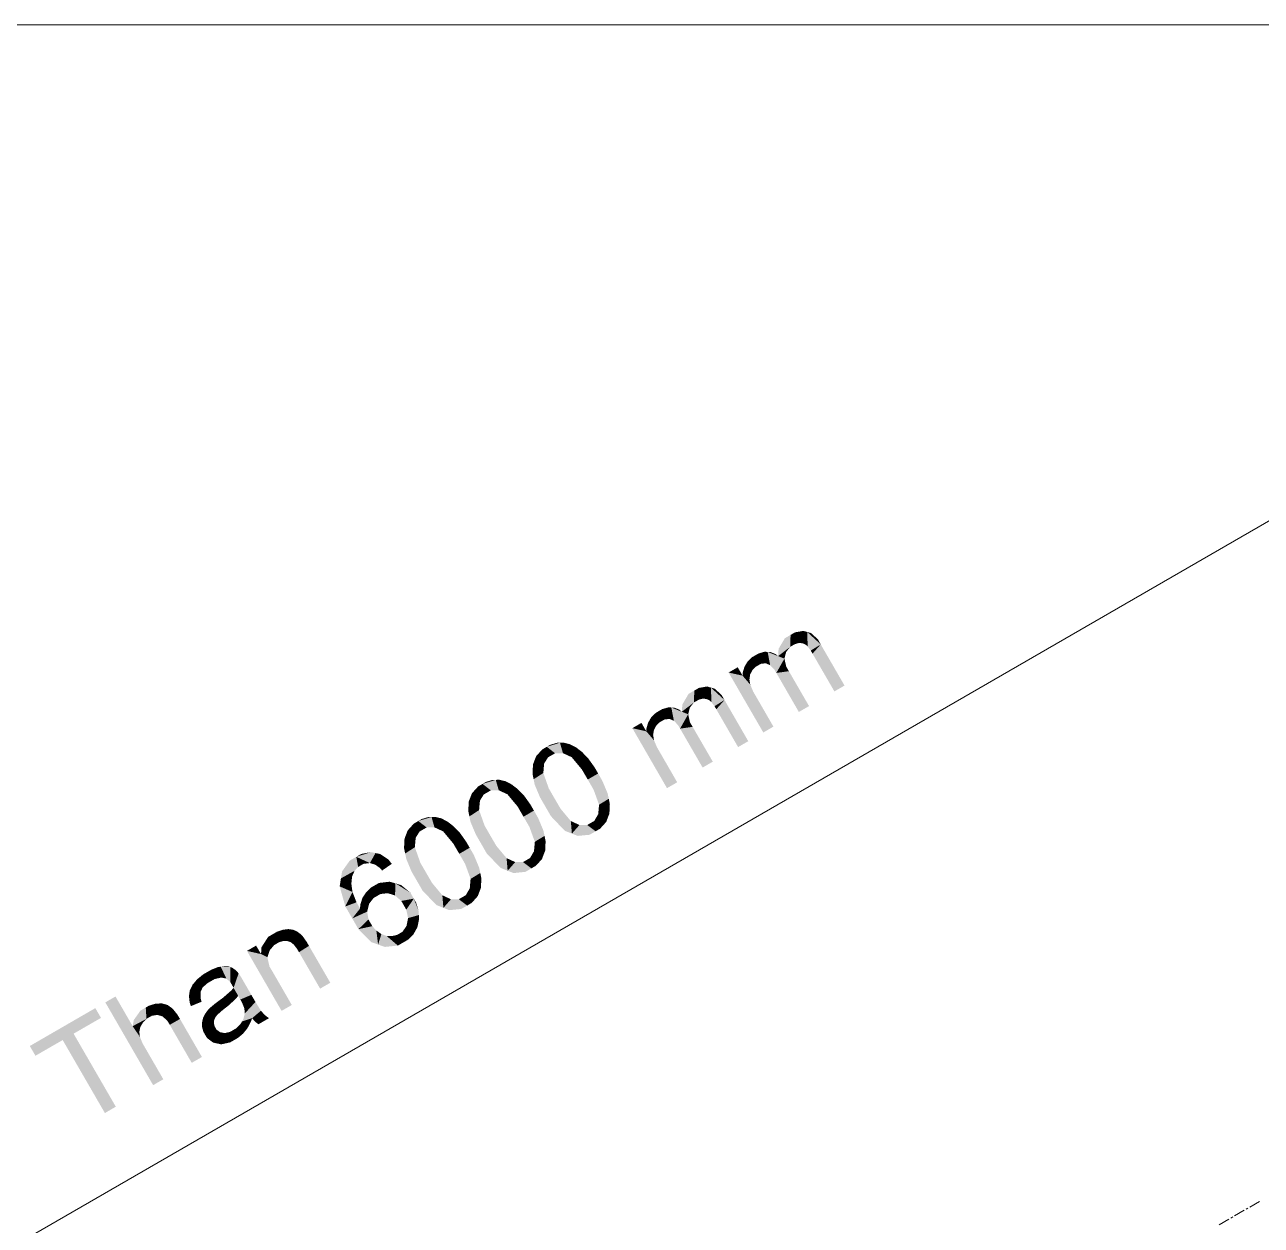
# Model space of a CAD drawing. Header units: millimetres. Extents: x 2 to 579, y 1 to 405.
# Drawn here: x 233.03 to 250.49, y 137.72 to 154.68 of the extents above; entities that cross this region are included whole.
import ezdxf

# ---------------------------------------------------------------- set-up
doc = ezdxf.new("R2010")
doc.units = ezdxf.units.MM
doc.linetypes.add('XKITLINE00', pattern=[0])
doc.layers.add('LinkedObject', color=7, linetype='Continuous', lineweight=0)

# ---------------------------------------------------------------- blocks, each defined once
blk = doc.blocks.new('*A4')
at = {"layer": 'LinkedObject'}
for points in [[(243.843, 146.06), (243.667, 145.761), (243.762, 146.013)], [(243.838, 145.891), (243.667, 145.761), (243.843, 146.06)], [(243.762, 146.013), (243.667, 145.761), (243.674, 145.864)], [(243.838, 145.891), (243.843, 146.06), (243.882, 145.917)], [(243.906, 146.096), (243.957, 145.945), (243.843, 146.06)], [(243.843, 146.06), (243.957, 145.945), (243.907, 145.931)], [(243.882, 145.917), (243.843, 146.06), (243.907, 145.931)], [(244.077, 146.102), (243.906, 146.096), (244.023, 146.117)], [(244.007, 145.943), (243.906, 146.096), (244.077, 146.102)], [(243.957, 145.945), (243.906, 146.096), (243.982, 145.944)], [(243.982, 145.944), (243.906, 146.096), (244.007, 145.943)], [(244.077, 146.102), (244.05, 145.927), (244.007, 145.943)], [(244.05, 145.927), (244.077, 146.102), (244.067, 145.912)], [(244.067, 145.912), (244.077, 146.102), (244.085, 145.897)], [(244.228, 145.999), (244.077, 146.102), (244.131, 146.087)], [(244.269, 145.926), (244.077, 146.102), (244.228, 145.999)], [(244.128, 145.839), (244.077, 146.102), (244.269, 145.926)], [(244.085, 145.897), (244.077, 146.102), (244.128, 145.839)], [(243.389, 145.797), (243.493, 145.66), (243.342, 145.77)], [(243.477, 145.823), (243.493, 145.66), (243.389, 145.797)], [(243.519, 145.82), (243.493, 145.66), (243.477, 145.823)], [(243.519, 145.82), (243.524, 145.646), (243.493, 145.66)], [(243.524, 145.646), (243.519, 145.82), (243.555, 145.632)], [(243.634, 145.788), (243.519, 145.82), (243.56, 145.818)], [(243.667, 145.761), (243.519, 145.82), (243.634, 145.788)], [(243.614, 145.571), (243.519, 145.82), (243.667, 145.761)], [(243.555, 145.632), (243.519, 145.82), (243.614, 145.571)], [(243.781, 145.819), (243.667, 145.761), (243.838, 145.891)], [(243.768, 145.772), (243.667, 145.761), (243.781, 145.819)], [(244.269, 145.926), (244.153, 145.796), (244.128, 145.839)], [(244.153, 145.796), (244.269, 145.926), (244.462, 145.262)], [(244.462, 145.262), (244.269, 145.926), (244.605, 145.345)], [(243.213, 145.646), (243.167, 145.527), (243.191, 145.608)], [(243.305, 145.562), (243.167, 145.527), (243.213, 145.646)], [(243.236, 145.684), (243.352, 145.61), (243.213, 145.646)], [(243.213, 145.646), (243.352, 145.61), (243.305, 145.562)], [(243.3, 145.746), (243.352, 145.61), (243.236, 145.684)], [(243.422, 145.651), (243.3, 145.746), (243.342, 145.77)], [(243.352, 145.61), (243.3, 145.746), (243.382, 145.628)], [(243.382, 145.628), (243.3, 145.746), (243.422, 145.651)], [(243.342, 145.77), (243.493, 145.66), (243.422, 145.651)], [(243.614, 145.571), (243.667, 145.761), (243.642, 145.523)], [(243.756, 145.725), (243.642, 145.523), (243.667, 145.761)], [(243.782, 145.613), (243.642, 145.523), (243.756, 145.725)], [(243.667, 145.761), (243.768, 145.772), (243.756, 145.725)], [(243.165, 145.485), (242.968, 145.529), (243.097, 145.603)], [(242.968, 145.529), (243.165, 145.485), (243.458, 144.682)], [(243.272, 145.501), (243.165, 145.485), (243.167, 145.527)], [(243.262, 145.432), (243.165, 145.485), (243.272, 145.501)], [(243.314, 145.262), (243.601, 144.765), (243.165, 145.485)], [(243.314, 145.262), (243.165, 145.485), (243.274, 145.358)], [(243.274, 145.358), (243.165, 145.485), (243.268, 145.395)], [(243.268, 145.395), (243.165, 145.485), (243.262, 145.432)], [(243.458, 144.682), (243.165, 145.485), (243.601, 144.765)], [(243.288, 145.531), (243.167, 145.527), (243.305, 145.562)], [(243.272, 145.501), (243.167, 145.527), (243.288, 145.531)], [(243.819, 145.548), (243.642, 145.523), (243.782, 145.613)], [(243.642, 145.523), (243.819, 145.548), (243.96, 144.972)], [(243.96, 144.972), (243.819, 145.548), (244.104, 145.055)], [(242.484, 145.274), (242.307, 144.975), (242.403, 145.228)], [(242.478, 145.106), (242.307, 144.975), (242.484, 145.274)], [(242.478, 145.106), (242.484, 145.274), (242.523, 145.131)], [(242.547, 145.311), (242.597, 145.159), (242.484, 145.274)], [(242.484, 145.274), (242.597, 145.159), (242.548, 145.146)], [(242.523, 145.131), (242.484, 145.274), (242.548, 145.146)], [(242.718, 145.316), (242.547, 145.311), (242.664, 145.332)], [(242.647, 145.157), (242.547, 145.311), (242.718, 145.316)], [(242.597, 145.159), (242.547, 145.311), (242.622, 145.158)], [(242.622, 145.158), (242.547, 145.311), (242.647, 145.157)], [(242.718, 145.316), (242.69, 145.141), (242.647, 145.157)], [(242.69, 145.141), (242.718, 145.316), (242.708, 145.126)], [(242.708, 145.126), (242.718, 145.316), (242.726, 145.111)], [(242.868, 145.213), (242.718, 145.316), (242.772, 145.301)], [(242.91, 145.141), (242.718, 145.316), (242.868, 145.213)], [(242.769, 145.053), (242.718, 145.316), (242.91, 145.141)], [(242.726, 145.111), (242.718, 145.316), (242.769, 145.053)], [(242.403, 145.228), (242.307, 144.975), (242.315, 145.078)], [(242.421, 145.033), (242.307, 144.975), (242.478, 145.106)], [(242.91, 145.141), (242.794, 145.01), (242.769, 145.053)], [(242.794, 145.01), (242.91, 145.141), (243.102, 144.476)], [(243.102, 144.476), (242.91, 145.141), (243.246, 144.559)], [(241.941, 144.96), (241.992, 144.825), (241.876, 144.898)], [(242.062, 144.865), (241.941, 144.96), (241.983, 144.985)], [(241.992, 144.825), (241.941, 144.96), (242.022, 144.842)], [(242.022, 144.842), (241.941, 144.96), (242.062, 144.865)], [(242.03, 145.012), (242.133, 144.874), (241.983, 144.985)], [(241.983, 144.985), (242.133, 144.874), (242.062, 144.865)], [(242.118, 145.037), (242.133, 144.874), (242.03, 145.012)], [(242.159, 145.035), (242.133, 144.874), (242.118, 145.037)], [(242.159, 145.035), (242.165, 144.861), (242.133, 144.874)], [(242.165, 144.861), (242.159, 145.035), (242.196, 144.847)], [(242.275, 145.003), (242.159, 145.035), (242.201, 145.033)], [(242.307, 144.975), (242.159, 145.035), (242.275, 145.003)], [(242.255, 144.785), (242.159, 145.035), (242.307, 144.975)], [(242.196, 144.847), (242.159, 145.035), (242.255, 144.785)], [(242.255, 144.785), (242.307, 144.975), (242.283, 144.737)], [(242.397, 144.94), (242.283, 144.737), (242.307, 144.975)], [(242.422, 144.827), (242.283, 144.737), (242.397, 144.94)], [(242.409, 144.986), (242.307, 144.975), (242.421, 145.033)], [(242.307, 144.975), (242.409, 144.986), (242.397, 144.94)], [(241.806, 144.699), (241.609, 144.743), (241.737, 144.818)], [(241.854, 144.86), (241.808, 144.741), (241.832, 144.822)], [(241.946, 144.777), (241.808, 144.741), (241.854, 144.86)], [(241.929, 144.746), (241.808, 144.741), (241.946, 144.777)], [(241.876, 144.898), (241.992, 144.825), (241.854, 144.86)], [(241.854, 144.86), (241.992, 144.825), (241.946, 144.777)], [(242.46, 144.762), (242.283, 144.737), (242.422, 144.827)], [(242.283, 144.737), (242.46, 144.762), (242.601, 144.187)], [(242.601, 144.187), (242.46, 144.762), (242.745, 144.27)], [(241.609, 144.743), (241.806, 144.699), (242.098, 143.896)], [(241.913, 144.715), (241.806, 144.699), (241.808, 144.741)], [(241.902, 144.647), (241.806, 144.699), (241.913, 144.715)], [(241.955, 144.477), (242.242, 143.979), (241.806, 144.699)], [(241.955, 144.477), (241.806, 144.699), (241.915, 144.572)], [(241.915, 144.572), (241.806, 144.699), (241.909, 144.609)], [(241.909, 144.609), (241.806, 144.699), (241.902, 144.647)], [(242.098, 143.896), (241.806, 144.699), (242.242, 143.979)], [(241.913, 144.715), (241.808, 144.741), (241.929, 144.746)], [(240.337, 144.443), (240.418, 144.331), (240.251, 144.348)], [(240.4, 144.48), (240.418, 144.331), (240.337, 144.443)], [(240.587, 144.538), (240.4, 144.48), (240.541, 144.536)], [(240.629, 144.39), (240.4, 144.48), (240.587, 144.538)], [(240.541, 144.536), (240.4, 144.48), (240.447, 144.507)], [(240.4, 144.48), (240.518, 144.389), (240.468, 144.36)], [(240.518, 144.389), (240.4, 144.48), (240.629, 144.39)], [(240.418, 144.331), (240.4, 144.48), (240.468, 144.36)], [(240.634, 144.539), (240.69, 144.362), (240.587, 144.538)], [(240.587, 144.538), (240.69, 144.362), (240.629, 144.39)], [(240.724, 144.518), (240.69, 144.362), (240.634, 144.539)], [(240.767, 144.496), (240.69, 144.362), (240.724, 144.518)], [(240.767, 144.496), (240.751, 144.334), (240.69, 144.362)], [(240.811, 144.474), (240.751, 144.334), (240.767, 144.496)], [(240.897, 144.408), (240.751, 144.334), (240.811, 144.474)], [(240.94, 144.364), (240.751, 144.334), (240.897, 144.408)], [(240.206, 144.231), (240.358, 144.185), (240.199, 144.097)], [(240.364, 144.244), (240.206, 144.231), (240.228, 144.29)], [(240.358, 144.185), (240.206, 144.231), (240.364, 144.244)], [(240.251, 144.348), (240.418, 144.331), (240.228, 144.29)], [(240.228, 144.29), (240.418, 144.331), (240.364, 144.244)], [(240.94, 144.364), (240.895, 144.162), (240.751, 144.334)], [(240.983, 144.32), (240.895, 144.162), (240.94, 144.364)], [(241.076, 144.19), (240.895, 144.162), (240.983, 144.32)], [(240.199, 144.097), (240.358, 144.185), (240.215, 144.022)], [(240.215, 144.022), (240.358, 144.185), (240.352, 144.11)], [(240.352, 144.11), (240.305, 143.767), (240.215, 144.022)], [(240.429, 143.892), (240.305, 143.767), (240.352, 144.11)], [(241.076, 144.19), (240.979, 144.018), (240.895, 144.162)], [(241.126, 144.103), (240.979, 144.018), (241.076, 144.19)], [(241.126, 144.103), (241.062, 143.874), (240.979, 144.018)], [(241.185, 144), (241.062, 143.874), (241.126, 144.103)], [(239.43, 143.919), (239.511, 143.807), (239.344, 143.824)], [(239.493, 143.956), (239.511, 143.807), (239.43, 143.919)], [(239.68, 144.013), (239.493, 143.956), (239.634, 144.012)], [(239.722, 143.866), (239.493, 143.956), (239.68, 144.013)], [(239.634, 144.012), (239.493, 143.956), (239.54, 143.983)], [(239.493, 143.956), (239.611, 143.865), (239.561, 143.836)], [(239.611, 143.865), (239.493, 143.956), (239.722, 143.866)], [(239.511, 143.807), (239.493, 143.956), (239.561, 143.836)], [(239.727, 144.015), (239.783, 143.838), (239.68, 144.013)], [(239.68, 144.013), (239.783, 143.838), (239.722, 143.866)], [(239.817, 143.994), (239.783, 143.838), (239.727, 144.015)], [(239.86, 143.972), (239.783, 143.838), (239.817, 143.994)], [(239.86, 143.972), (239.844, 143.81), (239.783, 143.838)], [(239.904, 143.949), (239.844, 143.81), (239.86, 143.972)], [(239.99, 143.883), (239.844, 143.81), (239.904, 143.949)], [(240.033, 143.84), (239.844, 143.81), (239.99, 143.883)], [(240.215, 144.022), (240.305, 143.767), (240.23, 143.946)], [(240.305, 143.767), (240.429, 143.892), (240.365, 143.663)], [(240.365, 143.663), (240.429, 143.892), (240.512, 143.748)], [(241.062, 143.874), (241.185, 144), (241.139, 143.663)], [(241.139, 143.663), (241.185, 144), (241.276, 143.746)], [(241.276, 143.746), (241.185, 144), (241.26, 143.822)], [(239.299, 143.707), (239.451, 143.661), (239.292, 143.573)], [(239.457, 143.72), (239.299, 143.707), (239.321, 143.765)], [(239.451, 143.661), (239.299, 143.707), (239.457, 143.72)], [(239.344, 143.824), (239.511, 143.807), (239.321, 143.765)], [(239.321, 143.765), (239.511, 143.807), (239.457, 143.72)], [(240.033, 143.84), (239.988, 143.638), (239.844, 143.81)], [(240.076, 143.796), (239.988, 143.638), (240.033, 143.84)], [(240.169, 143.666), (239.988, 143.638), (240.076, 143.796)], [(240.512, 143.748), (240.46, 143.499), (240.365, 143.663)], [(240.596, 143.604), (240.46, 143.499), (240.512, 143.748)], [(241.276, 143.746), (241.133, 143.596), (241.139, 143.663)], [(241.291, 143.671), (241.133, 143.596), (241.276, 143.746)], [(239.292, 143.573), (239.451, 143.661), (239.308, 143.497)], [(239.308, 143.497), (239.451, 143.661), (239.445, 143.586)], [(239.445, 143.586), (239.398, 143.243), (239.308, 143.497)], [(239.522, 143.368), (239.398, 143.243), (239.445, 143.586)], [(240.169, 143.666), (240.072, 143.493), (239.988, 143.638)], [(240.219, 143.579), (240.072, 143.493), (240.169, 143.666)], [(240.219, 143.579), (240.155, 143.35), (240.072, 143.493)], [(240.278, 143.476), (240.155, 143.35), (240.219, 143.579)], [(240.596, 143.604), (240.755, 143.254), (240.46, 143.499)], [(240.74, 143.432), (240.755, 143.254), (240.596, 143.604)], [(241.262, 143.478), (241.071, 143.433), (241.127, 143.529)], [(241.133, 143.596), (241.285, 143.537), (241.127, 143.529)], [(241.127, 143.529), (241.285, 143.537), (241.262, 143.478)], [(241.285, 143.537), (241.133, 143.596), (241.291, 143.671)], [(238.523, 143.395), (238.604, 143.283), (238.437, 143.3)], [(238.586, 143.432), (238.604, 143.283), (238.523, 143.395)], [(238.773, 143.489), (238.586, 143.432), (238.727, 143.488)], [(238.815, 143.342), (238.586, 143.432), (238.773, 143.489)], [(238.727, 143.488), (238.586, 143.432), (238.633, 143.459)], [(238.586, 143.432), (238.704, 143.341), (238.654, 143.312)], [(238.704, 143.341), (238.586, 143.432), (238.815, 143.342)], [(238.604, 143.283), (238.586, 143.432), (238.654, 143.312)], [(238.82, 143.491), (238.876, 143.314), (238.773, 143.489)], [(238.773, 143.489), (238.876, 143.314), (238.815, 143.342)], [(238.91, 143.47), (238.876, 143.314), (238.82, 143.491)], [(238.953, 143.448), (238.876, 143.314), (238.91, 143.47)], [(238.953, 143.448), (238.937, 143.286), (238.876, 143.314)], [(238.997, 143.425), (238.937, 143.286), (238.953, 143.448)], [(239.083, 143.359), (238.937, 143.286), (238.997, 143.425)], [(239.126, 143.316), (238.937, 143.286), (239.083, 143.359)], [(239.308, 143.497), (239.398, 143.243), (239.323, 143.422)], [(239.398, 143.243), (239.522, 143.368), (239.458, 143.139)], [(239.458, 143.139), (239.522, 143.368), (239.605, 143.224)], [(240.155, 143.35), (240.278, 143.476), (240.232, 143.139)], [(240.232, 143.139), (240.278, 143.476), (240.369, 143.222)], [(240.369, 143.222), (240.278, 143.476), (240.353, 143.298)], [(240.46, 143.499), (240.755, 143.254), (240.655, 143.294)], [(240.755, 143.254), (240.74, 143.432), (240.801, 143.404)], [(240.862, 143.376), (240.755, 143.254), (240.801, 143.404)], [(240.862, 143.376), (241.09, 143.287), (240.755, 143.254)], [(240.972, 143.376), (241.09, 143.287), (240.862, 143.376)], [(241.09, 143.287), (240.972, 143.376), (241.022, 143.405)], [(241.071, 143.433), (241.09, 143.287), (241.022, 143.405)], [(241.24, 143.419), (241.071, 143.433), (241.262, 143.478)], [(241.154, 143.324), (241.071, 143.433), (241.24, 143.419)], [(241.09, 143.287), (241.071, 143.433), (241.154, 143.324)], [(238.392, 143.183), (238.544, 143.137), (238.385, 143.049)], [(238.55, 143.196), (238.392, 143.183), (238.414, 143.241)], [(238.544, 143.137), (238.392, 143.183), (238.55, 143.196)], [(238.437, 143.3), (238.604, 143.283), (238.414, 143.241)], [(238.414, 143.241), (238.604, 143.283), (238.55, 143.196)], [(239.126, 143.316), (239.081, 143.113), (238.937, 143.286)], [(239.169, 143.272), (239.081, 143.113), (239.126, 143.316)], [(239.262, 143.141), (239.081, 143.113), (239.169, 143.272)], [(239.605, 143.224), (239.553, 142.974), (239.458, 143.139)], [(239.689, 143.08), (239.553, 142.974), (239.605, 143.224)], [(240.369, 143.222), (240.226, 143.072), (240.232, 143.139)], [(240.384, 143.146), (240.226, 143.072), (240.369, 143.222)], [(240.755, 143.254), (241.09, 143.287), (240.838, 143.222)], [(240.838, 143.222), (241.09, 143.287), (241.006, 143.238)], [(238.385, 143.049), (238.544, 143.137), (238.401, 142.973)], [(238.401, 142.973), (238.544, 143.137), (238.538, 143.062)], [(238.538, 143.062), (238.491, 142.718), (238.401, 142.973)], [(238.615, 142.843), (238.491, 142.718), (238.538, 143.062)], [(239.262, 143.141), (239.165, 142.969), (239.081, 143.113)], [(239.312, 143.054), (239.165, 142.969), (239.262, 143.141)], [(239.312, 143.054), (239.248, 142.825), (239.165, 142.969)], [(239.371, 142.952), (239.248, 142.825), (239.312, 143.054)], [(239.689, 143.08), (239.848, 142.73), (239.553, 142.974)], [(239.833, 142.908), (239.848, 142.73), (239.689, 143.08)], [(240.355, 142.954), (240.164, 142.909), (240.22, 143.005)], [(240.226, 143.072), (240.378, 143.012), (240.22, 143.005)], [(240.22, 143.005), (240.378, 143.012), (240.355, 142.954)], [(240.378, 143.012), (240.226, 143.072), (240.384, 143.146)], [(237.711, 142.926), (237.494, 142.622), (237.619, 142.873)], [(237.737, 142.783), (237.494, 142.622), (237.711, 142.926)], [(237.619, 142.873), (237.494, 142.622), (237.51, 142.721)], [(237.916, 142.993), (237.711, 142.926), (237.78, 142.966)], [(237.982, 142.979), (237.711, 142.926), (237.916, 142.993)], [(237.903, 142.838), (237.711, 142.926), (237.982, 142.979)], [(237.711, 142.926), (237.814, 142.828), (237.771, 142.803)], [(237.814, 142.828), (237.711, 142.926), (237.903, 142.838)], [(237.737, 142.783), (237.711, 142.926), (237.771, 142.803)], [(237.903, 142.838), (237.982, 142.979), (237.95, 142.824)], [(237.982, 142.979), (237.979, 142.815), (237.95, 142.824)], [(237.979, 142.815), (237.982, 142.979), (238.042, 142.77)], [(238.163, 142.89), (237.982, 142.979), (238.049, 142.966)], [(238.042, 142.77), (237.982, 142.979), (238.163, 142.89)], [(238.042, 142.77), (238.163, 142.89), (238.076, 142.733)], [(238.076, 142.733), (238.163, 142.89), (238.212, 142.827)], [(238.401, 142.973), (238.491, 142.718), (238.416, 142.898)], [(238.491, 142.718), (238.615, 142.843), (238.551, 142.615)], [(238.551, 142.615), (238.615, 142.843), (238.698, 142.7)], [(239.248, 142.825), (239.371, 142.952), (239.325, 142.615)], [(239.325, 142.615), (239.371, 142.952), (239.462, 142.698)], [(239.462, 142.698), (239.371, 142.952), (239.446, 142.773)], [(239.553, 142.974), (239.848, 142.73), (239.748, 142.77)], [(239.848, 142.73), (239.833, 142.908), (239.894, 142.88)], [(239.955, 142.852), (239.848, 142.73), (239.894, 142.88)], [(239.955, 142.852), (240.183, 142.763), (239.848, 142.73)], [(240.065, 142.852), (240.183, 142.763), (239.955, 142.852)], [(240.183, 142.763), (240.065, 142.852), (240.115, 142.881)], [(240.164, 142.909), (240.183, 142.763), (240.115, 142.881)], [(240.333, 142.895), (240.164, 142.909), (240.355, 142.954)], [(240.247, 142.8), (240.164, 142.909), (240.333, 142.895)], [(240.183, 142.763), (240.164, 142.909), (240.247, 142.8)], [(237.687, 142.729), (237.494, 142.622), (237.737, 142.783)], [(237.672, 142.695), (237.494, 142.622), (237.687, 142.729)], [(237.494, 142.622), (237.672, 142.695), (237.652, 142.651)], [(238.698, 142.7), (238.646, 142.45), (238.551, 142.615)], [(238.782, 142.556), (238.646, 142.45), (238.698, 142.7)], [(239.462, 142.698), (239.319, 142.548), (239.325, 142.615)], [(239.477, 142.622), (239.319, 142.548), (239.462, 142.698)], [(239.848, 142.73), (240.183, 142.763), (239.931, 142.697)], [(239.931, 142.697), (240.183, 142.763), (240.099, 142.714)], [(237.652, 142.651), (237.476, 142.509), (237.494, 142.622)], [(237.641, 142.548), (237.476, 142.509), (237.652, 142.651)], [(237.649, 142.489), (237.476, 142.509), (237.641, 142.548)], [(237.657, 142.43), (237.556, 142.226), (237.476, 142.509)], [(237.657, 142.43), (237.476, 142.509), (237.649, 142.489)], [(237.917, 142.492), (238.002, 142.372), (237.85, 142.427)], [(238.052, 142.401), (237.917, 142.492), (237.958, 142.515)], [(238.002, 142.372), (237.917, 142.492), (238.052, 142.401)], [(238.03, 142.557), (238.154, 142.413), (237.958, 142.515)], [(237.958, 142.515), (238.154, 142.413), (238.052, 142.401)], [(238.183, 142.575), (238.154, 142.413), (238.03, 142.557)], [(238.264, 142.551), (238.154, 142.413), (238.183, 142.575)], [(238.154, 142.413), (238.264, 142.551), (238.206, 142.397)], [(238.264, 142.551), (238.258, 142.38), (238.206, 142.397)], [(238.258, 142.38), (238.264, 142.551), (238.346, 142.303)], [(238.475, 142.42), (238.264, 142.551), (238.345, 142.527)], [(238.523, 142.336), (238.264, 142.551), (238.475, 142.42)], [(238.346, 142.303), (238.264, 142.551), (238.523, 142.336)], [(238.782, 142.556), (238.941, 142.206), (238.646, 142.45)], [(238.926, 142.383), (238.941, 142.206), (238.782, 142.556)], [(239.448, 142.43), (239.257, 142.385), (239.313, 142.48)], [(239.319, 142.548), (239.471, 142.488), (239.313, 142.48)], [(239.313, 142.48), (239.471, 142.488), (239.448, 142.43)], [(239.471, 142.488), (239.319, 142.548), (239.477, 142.622)], [(237.714, 142.284), (237.556, 142.226), (237.657, 142.43)], [(237.823, 142.386), (237.764, 142.196), (237.797, 142.345)], [(237.954, 142.344), (237.764, 142.196), (237.823, 142.386)], [(237.797, 142.345), (237.764, 142.196), (237.767, 142.25)], [(237.891, 142.261), (237.764, 142.196), (237.954, 142.344)], [(237.85, 142.427), (238.002, 142.372), (237.823, 142.386)], [(237.823, 142.386), (238.002, 142.372), (237.954, 142.344)], [(238.346, 142.303), (238.523, 142.336), (238.381, 142.243)], [(238.523, 142.336), (238.417, 142.18), (238.381, 142.243)], [(238.417, 142.18), (238.523, 142.336), (238.442, 142.061)], [(238.442, 142.061), (238.523, 142.336), (238.594, 142.104)], [(238.59, 142.165), (238.523, 142.336), (238.555, 142.281)], [(238.594, 142.104), (238.523, 142.336), (238.59, 142.165)], [(238.646, 142.45), (238.941, 142.206), (238.841, 142.246)], [(238.941, 142.206), (238.926, 142.383), (238.987, 142.355)], [(239.048, 142.327), (238.941, 142.206), (238.987, 142.355)], [(239.048, 142.327), (239.276, 142.238), (238.941, 142.206)], [(239.158, 142.328), (239.276, 142.238), (239.048, 142.327)], [(239.276, 142.238), (239.158, 142.328), (239.208, 142.356)], [(239.257, 142.385), (239.276, 142.238), (239.208, 142.356)], [(239.426, 142.371), (239.257, 142.385), (239.448, 142.43)], [(239.34, 142.275), (239.257, 142.385), (239.426, 142.371)], [(239.276, 142.238), (239.257, 142.385), (239.34, 142.275)], [(237.714, 142.284), (237.654, 142.057), (237.556, 142.226)], [(237.764, 142.196), (237.654, 142.057), (237.714, 142.284)], [(237.654, 142.057), (237.764, 142.196), (237.864, 142.152)], [(237.864, 142.152), (237.741, 141.905), (237.654, 142.057)], [(237.883, 142.041), (237.741, 141.905), (237.864, 142.152)], [(237.878, 142.207), (237.764, 142.196), (237.891, 142.261)], [(237.764, 142.196), (237.878, 142.207), (237.864, 142.152)], [(238.941, 142.206), (239.276, 142.238), (239.024, 142.173)], [(239.024, 142.173), (239.276, 142.238), (239.192, 142.19)], [(237.741, 141.905), (237.883, 142.041), (237.916, 141.984)], [(237.937, 141.947), (237.741, 141.905), (237.916, 141.984)], [(238.431, 142.005), (238.574, 141.933), (238.42, 141.95)], [(238.594, 142.104), (238.431, 142.005), (238.442, 142.061)], [(238.597, 142.043), (238.431, 142.005), (238.594, 142.104)], [(238.574, 141.933), (238.431, 142.005), (238.597, 142.043)], [(236.554, 141.847), (236.372, 141.649), (236.466, 141.796)], [(236.55, 141.679), (236.372, 141.649), (236.554, 141.847)], [(236.55, 141.679), (236.554, 141.847), (236.595, 141.706)], [(236.592, 141.869), (236.681, 141.738), (236.554, 141.847)], [(236.554, 141.847), (236.681, 141.738), (236.624, 141.722)], [(236.595, 141.706), (236.554, 141.847), (236.624, 141.722)], [(236.671, 141.896), (236.681, 141.738), (236.592, 141.869)], [(236.711, 141.901), (236.681, 141.738), (236.671, 141.896)], [(236.681, 141.738), (236.711, 141.901), (236.71, 141.737)], [(236.711, 141.901), (236.739, 141.737), (236.71, 141.737)], [(236.819, 141.897), (236.711, 141.901), (236.751, 141.906)], [(236.848, 141.884), (236.711, 141.901), (236.819, 141.897)], [(236.788, 141.719), (236.711, 141.901), (236.848, 141.884)], [(236.739, 141.737), (236.711, 141.901), (236.788, 141.719)], [(236.848, 141.884), (236.809, 141.702), (236.788, 141.719)], [(236.877, 141.871), (236.809, 141.702), (236.848, 141.884)], [(236.93, 141.831), (236.809, 141.702), (236.877, 141.871)], [(236.809, 141.702), (236.93, 141.831), (236.83, 141.685)], [(236.83, 141.685), (236.93, 141.831), (236.954, 141.804)], [(236.954, 141.804), (236.876, 141.624), (236.83, 141.685)], [(236.969, 141.786), (236.876, 141.624), (236.954, 141.804)], [(237.014, 141.719), (236.876, 141.624), (236.969, 141.786)], [(237.937, 141.947), (238.019, 141.688), (237.741, 141.905)], [(237.741, 141.905), (238.019, 141.688), (237.924, 141.721)], [(237.994, 141.885), (238.019, 141.688), (237.937, 141.947)], [(238.029, 141.861), (238.019, 141.688), (237.994, 141.885)], [(238.019, 141.688), (238.029, 141.861), (238.065, 141.836)], [(238.065, 141.836), (238.298, 141.673), (238.019, 141.688)], [(238.139, 141.809), (238.298, 141.673), (238.065, 141.836)], [(238.177, 141.808), (238.298, 141.673), (238.139, 141.809)], [(238.215, 141.807), (238.298, 141.673), (238.177, 141.808)], [(238.285, 141.823), (238.388, 141.725), (238.215, 141.807)], [(238.215, 141.807), (238.388, 141.725), (238.298, 141.673)], [(238.388, 141.725), (238.285, 141.823), (238.317, 141.841)], [(238.363, 141.868), (238.388, 141.725), (238.317, 141.841)], [(238.547, 141.884), (238.363, 141.868), (238.42, 141.95)], [(238.52, 141.835), (238.363, 141.868), (238.547, 141.884)], [(238.44, 141.755), (238.363, 141.868), (238.52, 141.835)], [(238.388, 141.725), (238.363, 141.868), (238.44, 141.755)], [(238.42, 141.95), (238.574, 141.933), (238.547, 141.884)], [(236.366, 141.553), (236.167, 141.598), (236.296, 141.673)], [(236.372, 141.649), (236.487, 141.604), (236.366, 141.553)], [(236.366, 141.553), (236.487, 141.604), (236.455, 141.508)], [(236.487, 141.604), (236.372, 141.649), (236.55, 141.679)], [(237.014, 141.719), (236.902, 141.58), (236.876, 141.624)], [(237.043, 141.669), (236.902, 141.58), (237.014, 141.719)], [(236.902, 141.58), (237.043, 141.669), (237.2, 141.065)], [(237.2, 141.065), (237.043, 141.669), (237.344, 141.148)], [(238.019, 141.688), (238.298, 141.673), (238.113, 141.654)], [(236.167, 141.598), (236.533, 141.297), (236.656, 140.751)], [(236.533, 141.297), (236.167, 141.598), (236.485, 141.378)], [(236.455, 141.508), (236.167, 141.598), (236.366, 141.553)], [(236.485, 141.378), (236.167, 141.598), (236.455, 141.508)], [(235.551, 141.268), (235.431, 141.158), (235.464, 141.197)], [(235.603, 141.138), (235.431, 141.158), (235.551, 141.268)], [(235.606, 141.299), (235.708, 141.199), (235.551, 141.268)], [(235.603, 141.138), (235.551, 141.268), (235.654, 141.168)], [(235.654, 141.168), (235.551, 141.268), (235.708, 141.199)], [(235.797, 141.375), (235.606, 141.299), (235.756, 141.369)], [(235.804, 141.222), (235.606, 141.299), (235.797, 141.375)], [(235.756, 141.369), (235.606, 141.299), (235.66, 141.33)], [(235.708, 141.199), (235.606, 141.299), (235.804, 141.222)], [(235.907, 141.379), (235.797, 141.375), (235.838, 141.382)], [(235.934, 141.369), (235.797, 141.375), (235.907, 141.379)], [(235.804, 141.222), (235.797, 141.375), (235.845, 141.213)], [(235.845, 141.213), (235.797, 141.375), (235.876, 141.207)], [(235.797, 141.375), (235.932, 141.157), (235.876, 141.207)], [(235.934, 141.369), (235.932, 141.157), (235.797, 141.375)], [(235.961, 141.359), (235.932, 141.157), (235.934, 141.369)], [(236.011, 141.323), (235.932, 141.157), (235.961, 141.359)], [(236.035, 141.297), (235.932, 141.157), (236.011, 141.323)], [(235.932, 141.157), (236.035, 141.297), (236.049, 141.281)], [(235.932, 141.157), (236.049, 141.281), (235.957, 141.114)], [(235.957, 141.114), (236.049, 141.281), (235.959, 141.11)], [(235.959, 141.11), (236.049, 141.281), (235.97, 141.091)], [(235.97, 141.091), (236.049, 141.281), (235.978, 141.076)], [(235.978, 141.076), (236.049, 141.281), (236.043, 140.964)], [(236.091, 141.217), (236.043, 140.964), (236.049, 141.281)], [(236.656, 140.751), (236.533, 141.297), (236.8, 140.834)], [(235.398, 141.119), (235.539, 141.078), (235.36, 141.04)], [(235.431, 141.158), (235.539, 141.078), (235.398, 141.119)], [(235.539, 141.078), (235.431, 141.158), (235.603, 141.138)], [(236.118, 141.169), (236.043, 140.964), (236.091, 141.217)], [(236.118, 141.169), (236.073, 140.911), (236.043, 140.964)], [(236.229, 140.977), (236.073, 140.911), (236.118, 141.169)], [(234.553, 140.535), (234.167, 140.871), (234.311, 140.954)], [(235.354, 141), (235.375, 140.818), (235.348, 140.959)], [(235.348, 140.959), (235.375, 140.818), (235.358, 140.868)], [(235.525, 141.046), (235.354, 141), (235.539, 141.078)], [(235.36, 141.04), (235.539, 141.078), (235.354, 141)], [(235.511, 141.015), (235.354, 141), (235.525, 141.046)], [(235.511, 141.015), (235.375, 140.818), (235.354, 141)], [(235.512, 140.932), (235.375, 140.818), (235.511, 141.015)], [(235.375, 140.818), (235.512, 140.932), (235.526, 140.88)], [(235.832, 140.939), (235.912, 140.831), (235.751, 140.879)], [(235.945, 141.038), (236.043, 140.964), (235.832, 140.939)], [(235.832, 140.939), (236.043, 140.964), (235.912, 140.831)], [(235.912, 140.831), (236.043, 140.964), (236.014, 140.926)], [(235.978, 141.076), (236.043, 140.964), (235.945, 141.038)], [(236.229, 140.977), (236.1, 140.863), (236.073, 140.911)], [(236.1, 140.863), (236.229, 140.977), (236.13, 140.785)], [(236.13, 140.785), (236.229, 140.977), (236.287, 140.877)], [(233.719, 140.429), (233.101, 140.255), (234.026, 140.79)], [(233.719, 140.429), (234.026, 140.79), (234.106, 140.652)], [(234.167, 140.871), (234.553, 140.535), (234.842, 139.702)], [(234.738, 140.798), (234.553, 140.535), (234.662, 140.753)], [(234.748, 140.638), (234.553, 140.535), (234.738, 140.798)], [(234.662, 140.753), (234.553, 140.535), (234.569, 140.622)], [(234.785, 140.825), (234.902, 140.695), (234.738, 140.798)], [(234.738, 140.798), (234.902, 140.695), (234.823, 140.681)], [(234.748, 140.638), (234.738, 140.798), (234.78, 140.657)], [(234.78, 140.657), (234.738, 140.798), (234.823, 140.681)], [(234.877, 140.853), (234.902, 140.695), (234.785, 140.825)], [(234.923, 140.855), (234.902, 140.695), (234.877, 140.853)], [(234.923, 140.855), (234.94, 140.683), (234.902, 140.695)], [(234.968, 140.856), (234.94, 140.683), (234.923, 140.855)], [(234.94, 140.683), (234.968, 140.856), (234.977, 140.672)], [(235.081, 140.809), (234.968, 140.856), (235.047, 140.834)], [(234.977, 140.672), (234.968, 140.856), (235.081, 140.809)], [(235.081, 140.809), (235.046, 140.607), (234.977, 140.672)], [(235.115, 140.785), (235.046, 140.607), (235.081, 140.809)], [(235.185, 140.699), (235.046, 140.607), (235.115, 140.785)], [(235.612, 140.759), (235.718, 140.655), (235.574, 140.706)], [(235.636, 140.784), (235.718, 140.655), (235.612, 140.759)], [(235.654, 140.801), (235.746, 140.692), (235.636, 140.784)], [(235.718, 140.655), (235.636, 140.784), (235.732, 140.673)], [(235.732, 140.673), (235.636, 140.784), (235.746, 140.692)], [(235.711, 140.849), (235.8, 140.742), (235.654, 140.801)], [(235.654, 140.801), (235.8, 140.742), (235.746, 140.692)], [(235.751, 140.879), (235.84, 140.774), (235.711, 140.849)], [(235.711, 140.849), (235.84, 140.774), (235.8, 140.742)], [(235.751, 140.879), (235.912, 140.831), (235.84, 140.774)], [(236.365, 140.753), (236.241, 140.649), (236.096, 140.6)], [(236.117, 140.637), (236.365, 140.753), (236.096, 140.6)], [(236.117, 140.637), (236.287, 140.877), (236.365, 140.753)], [(236.136, 140.714), (236.287, 140.877), (236.117, 140.637)], [(236.287, 140.877), (236.133, 140.754), (236.13, 140.785)], [(236.133, 140.754), (236.287, 140.877), (236.136, 140.714)], [(236.241, 140.649), (236.365, 140.753), (236.261, 140.621)], [(236.261, 140.621), (236.365, 140.753), (236.385, 140.73)], [(234.698, 140.587), (234.553, 140.535), (234.748, 140.638)], [(234.68, 140.554), (234.553, 140.535), (234.698, 140.587)], [(235.221, 140.637), (235.046, 140.607), (235.185, 140.699)], [(235.046, 140.607), (235.221, 140.637), (235.077, 140.554)], [(235.077, 140.554), (235.221, 140.637), (235.387, 140.017)], [(235.387, 140.017), (235.221, 140.637), (235.531, 140.1)], [(235.546, 140.648), (235.702, 140.594), (235.533, 140.586)], [(235.533, 140.586), (235.702, 140.594), (235.534, 140.552)], [(235.534, 140.552), (235.702, 140.594), (235.701, 140.573)], [(235.701, 140.573), (235.571, 140.422), (235.534, 140.552)], [(235.703, 140.615), (235.546, 140.648), (235.56, 140.677)], [(235.702, 140.594), (235.546, 140.648), (235.703, 140.615)], [(235.574, 140.706), (235.718, 140.655), (235.56, 140.677)], [(235.56, 140.677), (235.718, 140.655), (235.703, 140.615)], [(235.711, 140.533), (235.571, 140.422), (235.701, 140.573)], [(236.142, 140.466), (236.011, 140.502), (236.074, 140.563)], [(236.241, 140.649), (236.074, 140.563), (236.096, 140.6)], [(236.22, 140.593), (236.074, 140.563), (236.241, 140.649)], [(236.171, 140.501), (236.074, 140.563), (236.22, 140.593)], [(236.142, 140.466), (236.074, 140.563), (236.171, 140.501)], [(236.385, 140.73), (236.306, 140.578), (236.261, 140.621)], [(236.405, 140.706), (236.306, 140.578), (236.385, 140.73)], [(236.405, 140.706), (236.33, 140.562), (236.306, 140.578)], [(236.452, 140.665), (236.33, 140.562), (236.405, 140.706)], [(236.33, 140.562), (236.452, 140.665), (236.48, 140.649)], [(233.719, 140.429), (233.565, 140.339), (233.101, 140.255)], [(233.565, 140.339), (233.719, 140.429), (234.161, 139.308)], [(234.161, 139.308), (233.719, 140.429), (234.315, 139.398)], [(234.661, 140.522), (234.553, 140.535), (234.68, 140.554)], [(234.553, 140.535), (234.656, 140.383), (234.69, 140.298)], [(234.656, 140.383), (234.553, 140.535), (234.652, 140.419)], [(234.652, 140.419), (234.553, 140.535), (234.647, 140.454)], [(234.647, 140.454), (234.553, 140.535), (234.661, 140.522)], [(234.842, 139.702), (234.553, 140.535), (234.69, 140.298)], [(235.534, 140.552), (235.571, 140.422), (235.534, 140.518)], [(235.534, 140.518), (235.571, 140.422), (235.553, 140.453)], [(235.571, 140.422), (235.711, 140.533), (235.722, 140.514)], [(235.738, 140.485), (235.571, 140.422), (235.722, 140.514)], [(235.571, 140.422), (235.738, 140.485), (235.602, 140.369)], [(235.602, 140.369), (235.738, 140.485), (235.689, 140.303)], [(235.689, 140.303), (235.738, 140.485), (235.746, 140.291)], [(235.746, 140.291), (235.738, 140.485), (235.788, 140.45)], [(235.788, 140.45), (235.804, 140.278), (235.746, 140.291)], [(235.82, 140.443), (235.804, 140.278), (235.788, 140.45)], [(235.853, 140.437), (235.804, 140.278), (235.82, 140.443)], [(235.804, 140.278), (235.853, 140.437), (235.93, 140.306)], [(236, 140.346), (235.853, 140.437), (235.928, 140.454)], [(235.93, 140.306), (235.853, 140.437), (236, 140.346)], [(235.97, 140.479), (236.042, 140.371), (235.928, 140.454)], [(235.928, 140.454), (236.042, 140.371), (236, 140.346)], [(236.011, 140.502), (236.042, 140.371), (235.97, 140.479)], [(236.113, 140.43), (236.011, 140.502), (236.142, 140.466)], [(236.042, 140.371), (236.011, 140.502), (236.113, 140.43)], [(233.101, 140.255), (233.565, 140.339), (233.18, 140.117)], [(234.718, 140.249), (234.842, 139.702), (234.69, 140.298)], [(234.842, 139.702), (234.718, 140.249), (234.986, 139.785)]]:
    blk.add_hatch(color=7, dxfattribs=at).paths.add_polyline_path(points, flags=17)
at = {"layer": 'LinkedObject', "color": 2, "linetype": 'XKITLINE00', "lineweight": 0}
blk.add_line((196.093, 154.677), (280.245, 154.677), dxfattribs=at)
at = {"layer": 'LinkedObject', "color": 6, "linetype": 'XKITLINE00', "lineweight": 0}
blk.add_line((211.958, 125.34), (253.352, 149.264), dxfattribs=at)
at = {"layer": 'LinkedObject', "color": 9, "linetype": 'XKITLINE00', "lineweight": 0}
for p, q in [((250.275, 137.95), (250.302, 137.966)), ((250.329, 137.981), (250.465, 138.06)), ((249.896, 137.731), (250.032, 137.809)), ((250.059, 137.825), (250.086, 137.841)), ((250.113, 137.856), (250.248, 137.935))]:
    blk.add_line(p, q, dxfattribs=at)

msp = doc.modelspace()

# ---------------------------------------------------------------- block references
at = {"lineweight": 0}
msp.add_blockref('*A4', (0, 0), dxfattribs=at)

doc.saveas('drawing.dxf')
